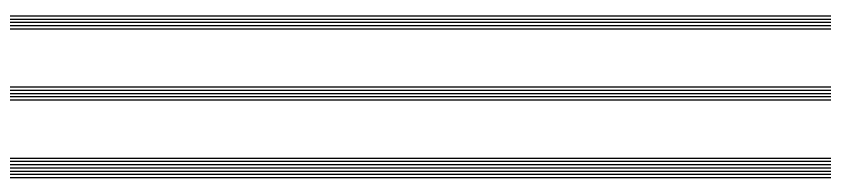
# Model space of a CAD drawing. Header units: millimetres. Extents: x -83618 to -12593, y -3271 to 55593.
# Drawn here: x -25541.5 to -25291.5, y -3006.5 to -2956.5 of the extents above; entities that cross this region are included whole.
import ezdxf

# ---------------------------------------------------------------- set-up
doc = ezdxf.new("R2010")
doc.units = ezdxf.units.MM

msp = doc.modelspace()

# ---------------------------------------------------------------- linework, layer by layer
at = {"color": 4, "linetype": 'Continuous'}
for p, q in [((-25164.50483, -2956.4877), (-25918.50483, -2956.4877)), ((-25164.50483, -2957.4877), (-25918.50483, -2957.4877)), ((-25164.50483, -2958.4877), (-25918.50483, -2958.4877)), ((-25164.50483, -2959.4877), (-25918.50483, -2959.4877)), ((-25164.50483, -2960.4877), (-25918.50483, -2960.4877)), ((-25164.50483, -2978.4877), (-25918.50483, -2978.4877)), ((-25164.50483, -2979.4877), (-25918.50483, -2979.4877)), ((-25164.50483, -2980.4877), (-25918.50483, -2980.4877)), ((-25164.50483, -2981.4877), (-25918.50483, -2981.4877)), ((-25164.50483, -2982.4877), (-25918.50483, -2982.4877)), ((-25164.50483, -3000.4877), (-25918.50483, -3000.4877)), ((-25164.50483, -3001.4877), (-25918.50483, -3001.4877)), ((-25164.50483, -3002.4877), (-25918.50483, -3002.4877)), ((-25164.50483, -3003.4877), (-25918.50483, -3003.4877)), ((-25164.50483, -3004.4877), (-25918.50483, -3004.4877)), ((-25164.50483, -3005.4877), (-25918.50483, -3005.4877)), ((-25164.50483, -3006.4877), (-25918.50483, -3006.4877))]:
    msp.add_line(p, q, dxfattribs=at)

doc.saveas('drawing.dxf')
